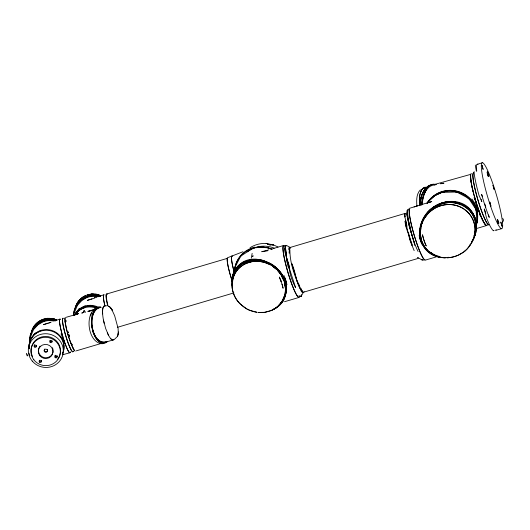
<?xml version="1.0" encoding="UTF-8"?>
<svg xmlns="http://www.w3.org/2000/svg" width="530" height="530" viewBox="0 0 530 530"><rect width="100%" height="100%" fill="white"/><g stroke="black" fill="none" stroke-linecap="round" stroke-linejoin="round"><path stroke-width="0.79" d="M408.537 232.458L409.524 239.196L414.149 250.644M285.716 290.168L285.677 288.181M285.458 288.472L285.445 291.076M91.69 318.013L91.465 323.22M420.118 231.55L420.124 233.697A25.579 23.618 -70.5 0 0 420.237 235.34L420.515 237.202A26.136 24.221 -69.8 0 0 420.933 239.037M420.336 233.452L420.396 230.623M419.349 202.579L419.555 198.094M421.456 205.004C421.993 196.981 424.682 187.103 433.056 184.142L436.336 184.433M487.01 172.416L488.309 176.073M289.718 247.159L286.531 245.463L285.776 245.377L284.762 246.417C286.067 260.747 291.374 274.07 295.594 287.684C292.414 281.324 289.493 274.421 289.314 267.226C288.552 261.071 284.908 255.712 284.709 249.478L285.829 246.516L285.478 245.35M418.104 251.525C413.784 242.8 411.167 233.677 409.577 224.097C407.63 219.44 405.516 213.643 408.498 209.006M275.103 308.467C294.819 297.853 285.418 267.531 266.325 261.8C251.876 254.393 230.948 264.49 231.941 281.827L232.054 279.231M232.644 281.298C232.173 263.244 255.102 254.744 269.008 263.847L266.616 262.708M73.683 315.045L73.783 313.203M420.191 226.999C416.063 242.435 429.439 258.905 445.485 257.653C413.705 258.057 412.433 216.366 436.992 205.243C452.07 196.146 475.158 205.19 476.258 223.845M419.82 205.607L420.005 202.904M233.101 274.321L232.445 276.72L232.418 284.484M476.231 229.523L476.391 226.681L475.059 235.121L471.382 242.866M289.122 253.154L289.38 248.749L289.029 247.682L288.823 249.723L290.354 247.364M454.68 202.712C470.037 204.096 479.749 221.58 474.171 235.645C484.745 207.998 447.393 191.237 429.664 211.463L431.745 209.602M73.683 315.297C73.723 302.769 87.649 292.547 99.594 296.634M29.176 344.904L29.236 344.149M420.012 229.384L419.992 235.346M232.67 281.145C233.385 255.394 268.584 255.016 280.026 273.367M419.833 205.15C419.945 196.464 424.841 182.519 435.872 184.745M29.912 337.491L29.925 341.307L29.892 337.776L30.667 333.86M421.84 204.991L422.735 198.77L424.894 192.489M117.64 336.258L118.455 332.111L117.64 336.258L114.241 339.531M300.444 288.949L299.205 284.941L297.072 280.999L291.732 263.582C296.296 272.937 295.66 284.438 302.928 292.421L300.941 288.717L302.928 292.421L301.563 291.851C295.76 278.528 289.804 264.516 289.897 249.796L289.38 248.749L290.771 247.272L405.192 213.404L404.562 214.345C406.298 224.786 408.014 235.585 412.506 245.211M419.826 204.732C420.217 196.219 424.762 183.029 435.408 184.751M421.873 204.534L422.277 201.148M285.074 293.713L285.491 289.34M470.547 176.145L470.68 174.847C470.587 184.592 473.853 194.02 476.391 203.321C479.378 210.735 480.717 219.731 486.487 225.541M470.726 174.357L433.341 184.798L429.267 186.765L426.895 189.203A31.853 16.609 80.6 0 0 424.908 192.523M420.323 232.511L421.642 224.316M419.733 205.653L421.595 196.054M92.313 314.926L91.518 319.689M420.727 227.9L420.343 233.935A25.745 23.916 -69.1 0 0 421.33 239.825A25.533 23.724 -69 0 0 422.715 243.502A25.745 23.923 -69 0 0 424.643 246.881L428.452 251.167L434.779 255.082M285.736 294.229L286.154 291.295L285.61 283.808M29.375 346.136L29.369 348.25L29.322 346.501M29.693 343.917L30.23 340.207L34.543 334.013L41.247 330.283M232.736 279.337L233.922 274.142M475.496 229.715L474.171 235.645M289.254 268.876L288.3 267.451L286.551 260.442L286.385 254.261L285.206 248.603L285.776 245.377M299.059 295.621L300.377 296.628L301.093 296.303L301.378 294.687M404.516 217.028L405.384 213.683M250.789 260.621L250.531 261.972A28.461 26.049 42.6 0 0 243.734 264.636A27.898 25.52 42.2 0 0 239.798 267.478C235.452 271.34 232.696 276.859 232.133 282.636A26.858 24.612 36.2 0 0 232.61 290.413L234.306 295.475A26.864 24.652 36.3 0 0 238.646 302.332L242.581 306.088A27.229 24.797 36.5 0 0 247.086 309.076M251.246 258.183L252.161 253.353M284.173 298.9L286.154 291.295M419.7 230.318L421.906 221.533M432.248 209.913A28.68 27.984 -42.5 0 1 436.919 207.184L439.436 206.17L439.688 204.819M84.164 310.421L84.071 310.905M81.965 313.011L83.627 312.395L84.111 310.693M84.051 310.997L83.627 312.395L81.812 313.071M420.661 199.452L420.939 198.194M284.325 296.721C281.668 304.386 286.717 290.824 285.451 287.995A25.758 21.14 50.4 0 0 284.418 282.324A25.632 21.054 50.3 0 0 280.032 273.361M420.946 226.847L421.058 226.383M284.868 294.859L284.968 294.448M30.197 335.662L32.098 330.435M74.074 311.375L74.538 309.58M475.059 235.121L475.781 232.345M91.962 316.423C92.79 312.302 95.34 306.539 100.422 307.016M420.721 199.333L421.542 196.319M30.077 341.247L30.462 339.876M234.942 268.379L235.512 266.325M420.356 193.397L420.833 191.84M231.67 256.281L231.471 257.308A18.351 2.398 73.5 0 0 231.617 259.998A18.55 2.425 73.5 0 0 233.743 270.36L234.306 272.42M30.879 334.953L31.084 334.251M420.164 227.138C423.616 208.641 445.366 195.683 462.915 203.838C476.742 210.377 480.193 229.357 471.879 241.534M301.086 295.561L301.093 296.303L301.206 295.959M232.431 276.753C243.667 237.851 303.319 271.102 281.834 302.279M423.443 196.153L423.636 195.57A31.263 16.344 80.4 0 1 424.762 192.827M421.642 224.316L422.595 221.752L422.43 222.149M284.888 295.21L282.868 299.96M118.296 333.979L118.084 328.342L114.659 315.748L111.413 308.712L109.783 306.969L108.027 306.055M90.517 315.873L91.498 313.111M421.94 223.375L422.45 221.997M284.776 295.243L281.854 301.497M420.74 224.846L424.596 216.478M30.561 336.868L33.489 329.647L37.981 324.791L42.493 322.107A20.345 18.961 -68 0 1 49.21 320.551L54.259 321.067M74.438 312.587L77.367 305.366L81.858 300.51L86.364 297.827A20.345 18.961 -68 0 1 93.081 296.27L98.136 296.787M421.814 195.649L422.649 193.649M419.621 204.984L419.674 204.858A1.093 0.967 -35.1 0 0 419.727 204.467L419.707 204.726A1.173 1.034 -34.9 0 1 419.614 204.977L419.422 205.719M421.834 223.713L422.463 222.242M92.75 313.528C93.969 310.163 96.917 306.181 100.972 307.161M281.675 302.968L283.318 300.536L285.239 296.124M102.634 310.136A17.854 4.419 75.9 0 1 103.118 307.446L103.708 306.386A17.854 4.498 74.8 0 1 104.96 306.002M283.563 298.602L283.775 298.158M31.303 332.118L34.125 327.335M75.174 307.831L75.969 306.154M423.238 220.321L420.986 225.866M472.839 240.401L474.072 237.811M425.424 189.131L422.92 192.98L424.636 190.151M422.377 194.079L423.284 192.231M251.227 249.067L252.995 248.259L240.766 256.07L241.68 255.281M240.911 255.778L234.889 267.531L234.989 269.18M234.002 272.049L235.148 269.936M234.737 272.221L235.903 270.134M76.625 306.135L77.214 305.081M301.093 296.303L303.392 292.361M424.557 217.896L427.789 213.451L426.08 215.597M423.477 219.97L424.848 217.651A28.322 27.534 -42.3 0 1 429.141 212.51A28.474 27.792 -42.4 0 1 432.235 209.9M422.827 219.559L428.108 212.007M471.422 242.574C491.741 210.019 446.863 185.858 425.882 214.663M427.683 203.228L429.459 200.439L435.143 195.53L440.92 192.894M425.51 191.317L426.643 189.548M271.844 310.255A28.547 25.579 34 0 0 277.077 307.049L279.734 304.551L282.57 300.623M407.669 209.681L406.967 210.735C407.047 222.991 412.294 233.876 414.824 245.516M74.531 315.304L78.413 309.732L85.118 305.995M33.046 328.839C37.789 321.418 47.693 317.238 56.16 320.339M76.916 304.558L77.996 303.054M103.39 306.837L103.714 306.386A17.656 4.432 74.7 0 1 104.96 306.035A17.569 2.299 73.5 0 1 103.449 295.429M280.628 303.167L281.642 301.901M278.376 306.313L283.318 300.536M420.403 189.806C416.229 194.033 416.5 200.525 416.891 205.991M469.719 245.185L470.117 244.668M236.506 267.988L238.063 266.219M278.893 305.008L281.456 302.153M238.659 266.484L237.182 268.12L237.818 267.418M237.301 268.2L238.898 266.464M290.771 247.272L289.38 248.749L289.605 252.909M35.325 325.937C40.505 320.438 48.899 317.702 56.147 320.358M79.195 301.649C84.495 295.899 93.306 293.289 100.693 296.27L97.01 295.25M475.284 165.095L476.331 171.038M477.855 164.399L477.947 164.307A34.357 4.485 73.5 0 0 476.662 171.124L476.761 170.667M429.545 200.28L433.408 196.683A27.09 26.023 10.7 0 1 464.923 195.517A27.09 26.023 10.7 0 1 476.576 223.925M494.881 230.417L496.305 229.94M426.63 187.905L427.697 187.03M34.039 334.741L35.483 333.489M77.91 310.454L79.354 309.209M275.01 308.513L280.463 304.379M429.784 210.35L432.288 208.23M76.459 314.628L78.016 313.369L75.949 314.509L78.347 313.647L76.433 314.316M435.123 207.184C428.26 211.338 423.324 218.519 421.025 225.879M304.207 291.699L303.531 292.209L418.256 258.382L417.633 257.434L422.344 260.17L421.535 259.316L423.397 260.283M429.909 252.353L433.58 254.532M82.104 299.695L83.104 298.993M429.505 202.685L431.745 201.48L410.001 208.151A27.116 3.544 73.5 0 0 413.877 234.233A27.116 3.544 73.5 0 0 425.106 260.19L436.296 256.884M106.391 341.737L106.815 341.452M463.134 252.366L458.483 255.056M101.058 307.493C85.509 308.01 91.405 347.773 106.629 341.492M250.054 247.689C255.175 244.449 261.336 242.945 267.358 243.588M434.467 207.581C439.675 204.249 445.796 202.341 452.004 202.493M242.641 263.589L244.529 262.569M276.786 307.486L272.433 309.752L274.421 308.857M96.374 307.751C84.316 313.82 87.735 342.85 102.23 343.771L103.529 343.102M84.628 306.267L85.131 306.042M40.757 330.554L41.261 330.322M242.965 251.737L227.708 257.679A18.053 2.358 73.5 0 0 232.372 281.602M457.86 255.308L455.999 256.07A28.58 27.315 -36.3 0 1 450.798 257.388M271.85 310.269L264.669 312.322L258.362 312.428M87.198 294.985L88.868 294.521L85.582 295.607A17.854 17.344 -16 0 0 81.183 298.33A17.781 17.285 -15.5 0 0 77.764 302.16A17.583 17.079 -16.2 0 0 75.227 308.407A17.656 17.152 -16 0 1 85.595 295.621M457.403 205.832C450.719 203.672 443.272 204.235 436.925 207.197A28.547 27.838 -42.3 0 0 429.154 212.47A28.275 27.52 -42.2 0 0 424.848 217.651M437.979 193.9L441.642 192.569M100.799 295.793L103.807 294.832M56.929 320.074L59.936 319.12M439.436 206.17L441.993 205.388A28.242 27.487 -41.2 0 1 449.924 204.52C456.065 204.739 462.114 207.071 466.718 211.165A26.705 25.837 -31.9 0 1 473.8 221.938L474.496 224.515A26.845 25.983 -32.6 0 1 474.953 232.518L473.866 237.765L470.395 244.966A27.891 26.791 -36.1 0 1 465.055 250.862M486.812 225.469L476.364 228.582M477.093 164.36L482.399 162.743M298.874 297.482L284.491 301.729M91.962 298.894L87.344 300.351L94.857 298.039M48.091 323.174L43.473 324.638L50.986 322.32L49.058 322.889M272.466 248.782L283.769 245.443M76.3 350.833L101.965 343.228M268.319 311.56L268.929 311.382M427.1 187.487L422.39 188.879A28.58 9.527 79.2 0 0 421.145 191.198M268.829 249.862L261.721 251.704L267.458 250.842M73.902 315.065L66.243 317.271M117.316 327.348L233.869 292.918M104.589 342.459L112.996 339.975M62.812 354.742L69.967 352.702M414.076 206.932L417.262 205.998M433.865 185.473L434.328 185.341M90.822 310.58L88.994 311.09M89.769 310.871L89.384 310.984L90.226 310.746M501.546 228.695A34.357 4.485 73.5 0 1 483.155 179.299A34.357 4.485 73.5 0 1 491.217 179.166A34.357 4.485 73.5 0 1 501.546 228.695L497.067 229.967A34.357 4.485 73.5 0 1 496.212 230.02M90.153 310.765L93.194 309.924M90.339 310.712L92.445 310.13M94.419 309.586L92.916 310.004M92.167 310.209L87.828 311.401L88.722 311.163M253.618 248.113L257.434 247.232A27.103 26.036 10.7 0 1 262.873 247.066L268.22 247.941A26.99 25.93 10.7 0 1 271.916 249.199M100.071 307.44C86.403 311.11 90.809 343.791 105.49 342.188M442.358 183.433L440.602 183.758L443.941 183.208L443.511 183.267M267.094 311.878L264.596 312.336A28.242 25.394 35.2 0 1 258.143 312.442M446.856 202.804L447.287 202.725M444.186 192.059L442.239 192.35L456.714 192.026L468.765 198.439L476.106 209.668L476.867 222.845M255.99 247.762L257.58 247.523M259.163 247.285L262.277 247.245M447.075 257.461L448.665 257.269M446.869 257.547L448.254 257.447M105.165 305.83L106.623 305.784M254.142 260.29L256.639 260.323M94.333 297.542L96.712 297.588M102.595 343.201L105.331 342.837L107.08 341.764C105.298 343.281 102.78 343.559 100.66 342.632M50.476 319.795L51.629 319.822M256.931 261.297L259.528 261.449A28.328 25.857 42.5 0 1 268.399 263.913M267.2 243.575L266.159 243.495M97.334 295.296C85.509 293.123 73.206 303.538 73.783 315.608M451.745 202.473L456.111 202.93L460.259 204.09M455.78 192.026L457.012 192.185M264.569 247.536L266.093 247.735M91.405 293.951L94.406 294.408M95.91 294.634L99.66 295.203M47.534 318.238L51.284 318.808M52.781 319.034L55.782 319.484M257.083 312.316L249.504 310.222A27.229 24.797 36.5 0 1 247.682 309.387M267.63 243.714L273.732 245.032L277.972 246.973M256.838 312.283L254.248 311.786A27.593 25.003 36.2 0 1 246.801 308.891L240.342 304.107A26.712 24.519 36.3 0 1 233.299 292.977M259.17 260.588L261.707 261.078M439.059 256.414L434.249 254.791M437.7 256.434L440.238 257.123A28.514 27.282 -37 0 0 445.485 257.805A28.309 27.103 -37.5 0 1 437.681 256.447L435.256 255.5M262.602 260.853L264.742 261.469M264.178 261.78L264.51 261.88M264.371 261.283L265.053 261.522M55.723 320.922C42.784 316.41 27.712 328.958 29.991 342.479M95.022 306.844L96.93 307.599M94.863 307.672L96.135 308.175M268.385 248.027L271.261 249.246M270.79 265.093L265.921 262.893A28.514 26.063 42.8 0 0 255.606 261.356M101.634 343.003L98.719 341.38M267.802 243.966L270.327 245.291M462.332 204.984L464.651 206.269M270.3 264L270.929 264.377M108.822 306.38L109.664 306.877M271.327 265.199C281.072 272.606 273.056 266.544 272.976 266.358M428.79 251.644L431.334 253.307M431.075 253.221A27.474 26.381 -42.5 0 1 429.943 252.386L432.718 254.195L431.095 253.194M273.705 266.974L273.301 266.669M429.24 251.829L431.261 253.307M274.043 267.219L274.865 267.862A26.752 24.314 42 0 1 275.945 268.849M74.544 350.602C69.914 342.943 65.515 328.898 64.965 318.192M467.526 197.783L469.235 199.161M29.865 355.398L29.567 354.901M110.498 307.585L109.783 306.969M274.706 267.729L276.673 269.472M466.824 207.806L468.818 209.595M99.686 342.089L96.864 339.478M404.953 216.068L405.337 216.419M424.934 247.291L428.558 251.326M407.212 212.556L407.736 213.139C408.332 223.667 411.393 233.803 414.665 243.807M425.491 248.252L422.92 244.482M498.246 223.441L497.948 222.951M426.63 249.391L425.477 248.013M278.508 270.784L279.337 271.784M277.296 270.287L280.86 274.633M279.211 272.307L280.33 273.838M474.284 171.707L473.999 171.912A34.357 4.485 73.5 0 0 478.948 195.166L481.81 201.579A27.116 3.544 73.5 0 1 481.147 199.386M97.778 340.512C93.134 335.344 91.498 328.209 91.445 321.425M470.408 211.357L472.124 213.809M471.912 198.962L474.648 203.003L477.232 209.688M26.752 353.351C25.99 352.589 27.328 357.015 27.487 355.802M285.206 248.603L285.783 249.531L286.385 254.261M282.212 276.044L282.457 276.501M281.244 275.646L283.808 280.522L283.113 278.8M424.497 246.563L421.94 241.647L422.649 243.336M108.544 335.357L105.622 328.401L103.496 320.147M497.365 220.003L498.313 223.369M421.297 241.177L422.271 243.164M482.406 196.537L481.618 194.377A34.357 4.485 73.5 0 0 489.256 217.393L488.514 214.948M72.63 347.335L73.047 348.263M280.86 280.655L281.205 281.463L279.376 277.044L282.106 284.352M95.983 338.286L93.095 332.257L91.591 325.042M424.596 242.137L426.213 245.98L424.378 241.614L424.649 242.263M72.65 344.878L72.418 344.295M481.068 216.498L480.915 216.147A27.514 3.591 73.5 0 1 478.398 209.436L476.728 204.401A27.514 3.591 73.5 0 1 474.416 196.577M481.253 216.922L482.505 219.811A27.096 3.538 73.5 0 0 485.195 224.594L486.189 225.508A27.096 3.538 73.5 0 0 486.891 225.389M485.811 207.23L484.87 204.077M487.805 175.669L488.004 176.139M474.085 197.61L476.231 202.824A26.699 3.485 73.5 0 0 477.55 206.958A26.725 3.491 73.5 0 0 478.908 210.88L480.061 215.624M422.198 244.721L419.694 238.215M61.029 333.873L64.627 343.009M475.635 202.301L478.703 211.523M70.424 341.943L70.98 343.407M475.86 205.541L477.722 212.225M283.934 275.428L286.399 282.145M421.072 242.362L419.144 235.525M63.785 339.896L64.581 342.248M475.423 208.621L476.178 210.894M285.021 277.998L286.988 284.63M408.729 224.541L411.26 232.836M67.953 334.271L68.456 336.013M286.405 257.13L289.314 267.226M497.372 221.229L497.551 221.851M27.196 354.537L27.374 355.226M282.132 284.458L283.099 288.26L282.079 284.239M406.132 226.641L405.881 220.705L406.98 226.197L405.059 221.242C405.476 229.828 410.955 236.883 411.565 245.324M66.21 327.673L66.555 329.037M284.849 282.669L284.981 283.219M487.282 173.873L487.428 174.469M284.855 284.053L284.391 282.278L285.246 287.704M420.906 238.083L421.357 239.891L420.495 234.505M423.47 238.719L423.556 239.076L422.49 234.763L423.45 238.632M232.471 286.187L232.107 284.477M472.376 188.296L472.011 186.712A27.096 3.538 73.5 0 1 471.216 182.486M472.661 189.541L473.098 191.482M286.028 286.246C283.292 254.764 228.311 247.994 232.299 285.809M406.914 213.749L408.405 221.083M29.07 353.159L29.183 353.749A1.63 0.344 74.8 0 0 29.461 354.643M285.219 284.63L285.537 286.631M420.27 236.824L420.972 240.514M419.753 235.764L420.151 238.275M470.713 178.888L471.203 182.446M284.65 281.258L285.928 291.321M65.084 321.346L65.243 322.578M419.919 230.351L421.098 240.945M493.629 230.318L493.549 230.808A34.357 4.485 73.5 0 1 486.586 218.181L484.254 208.939A27.116 3.544 73.5 0 0 485.858 213.226M29.143 348.866A17.483 16.794 10.7 0 1 48.932 330.462A17.483 16.794 10.7 0 1 62.533 353.908M32.595 356.604A14.727 14.144 10.7 0 1 37.325 338.895A14.727 14.144 10.7 0 1 56.293 340.797A14.727 14.144 10.7 0 1 57.677 359.121M53.033 349.628A7.36 7.075 10.7 0 1 45.275 357.77A7.36 7.075 10.7 0 1 38.783 348.462M39.021 347.839A7.36 7.075 10.7 0 1 40.108 346.13M52.397 347.7A7.36 7.075 10.7 0 1 52.887 348.972M36.616 345.282A1.166 1.12 10.7 0 1 35.132 346.249A1.166 1.12 10.7 0 1 34.417 344.646M41.665 360.493A1.166 1.12 10.7 0 1 40.406 361.5A1.166 1.12 10.7 0 1 39.339 360.274M57.379 355.849A1.166 1.12 10.7 0 1 55.895 356.816A1.166 1.12 10.7 0 1 55.18 355.213M52.205 341.062A1.166 1.12 10.7 0 1 50.005 340.426M47.408 350.781A1.636 1.57 10.7 0 1 44.977 351.503A1.636 1.57 10.7 0 1 44.758 349.045M47.289 349.416A1.636 1.57 10.7 0 1 47.514 350.091M51.847 318.358A16.662 16.013 12.5 0 1 54.219 318.901M73.2 351.198A17.517 2.286 73.5 0 1 68.536 344.308A17.801 2.325 73.5 0 1 67.469 341.393L65.422 334.947A17.517 2.286 73.5 0 1 63.249 318.344M61.626 332.509A17.503 2.286 73.5 0 1 60.652 319.431M70.324 352.092A17.563 2.259 73.5 0 1 65.376 344.341A17.318 2.259 73.5 0 1 64.044 340.73M59.565 319.716A17.563 2.259 73.5 0 0 62.686 336.206A17.887 2.597 73.5 0 0 62.825 336.795M62.593 335.801A17.861 2.491 73.5 0 0 63.07 337.411A17.636 2.147 73.5 0 0 63.852 339.677M62.679 335.808A17.795 2.087 73.6 0 1 62.242 334.258M62.01 334.112A17.636 2.352 73.5 0 1 61.566 332.449M63.984 341.042A17.318 2.418 73.6 0 1 62.659 336.855M64.587 342.161A17.735 2.219 73.4 0 0 65.369 344.348A17.868 2.557 73.9 0 0 65.601 345.043M70.298 352.019A17.523 2.305 73.6 0 1 66.594 347.6M29.269 348.197A17.483 16.794 10.7 0 1 49.058 329.793A17.483 16.794 10.7 0 1 62.659 353.238M66.568 347.389A17.762 2.206 73.3 0 1 65.594 344.95M74.637 315.039A17.517 16.834 10.7 0 1 95.029 306.824M75.333 314.449A17.563 16.874 11.2 0 1 84.674 307.639M96.308 308.155A17.497 16.814 10.7 0 0 84.681 307.678A17.523 16.834 10.3 0 0 74.915 315.111M75.187 351.105A17.483 2.286 73.5 0 1 67.953 334.364A17.483 2.286 73.5 0 1 65.448 317.543M93.797 309.772A20.339 10.302 80.2 0 1 94.863 308.983M73.326 351.099A17.483 2.286 73.5 0 1 66.336 337.438A17.483 2.286 73.5 0 1 63.116 318.232M107.332 332.853A17.656 4.445 74.9 0 0 113.778 339.544A17.854 4.498 74.9 0 1 112.532 339.949A17.781 4.459 74.7 0 1 110.942 338.842M104.178 323.466A17.656 4.412 75.8 0 1 103.118 307.446M102.688 313.965A17.781 4.359 76 0 1 102.648 310.169M107.987 305.777A17.517 2.286 73.5 0 1 107.411 294.276M104.728 305.075A17.503 2.286 73.5 0 1 104.231 294.899M74.412 315.304A17.483 16.794 10.7 0 1 98.924 307.532M74.624 315.257A17.483 16.794 10.7 0 1 97.195 307.42M95.725 294.077A16.662 16.013 12.5 0 1 98.096 294.62M107.63 305.558A17.53 2.292 73.5 0 1 106.325 294.117L227.635 258.276A17.53 2.292 73.5 0 0 232.047 280.436M234.141 271.844A18.464 2.412 73.5 0 1 232.677 256.368M247.252 251.743A27.116 26.049 10.7 0 1 274.215 248.1M427.259 203.301A27.196 26.129 10.7 0 1 443.014 191.993M427.134 203.116A27.063 26.003 10.7 0 1 461.06 192.807A27.063 26.003 10.7 0 1 476.463 224.077M427.173 203.454A27.09 26.023 10.7 0 1 429.545 200.28M234.585 269.657A27.063 26.003 10.7 0 1 268.279 248M234.71 268.982A27.063 26.003 10.7 0 1 254.764 247.119M299.602 296.416A27.116 3.544 73.5 0 1 288.015 272.758A27.116 3.544 73.5 0 1 284.603 245.9M260.879 260.323A31.224 25.5 50.6 0 1 261.581 260.475M260.177 260.044A31.714 26.069 51.5 0 1 260.879 260.184M268.233 247.941A27.103 26.036 10.7 0 1 272.102 249.272M250.538 261.992A28.567 26.129 42.7 0 1 256.931 261.323M255.599 261.283A28.58 26.169 43.2 0 0 250.524 261.959L245.781 263.589A28.143 25.771 43.3 0 0 241.508 266.087L239.6 267.657A27.613 25.241 39.6 0 0 235.015 273.407L233.067 277.952A26.838 24.612 35.8 0 0 232.007 285.385A26.626 24.38 36.5 0 0 233.332 292.971M285.027 283.04A25.407 21.094 49.2 0 1 285.392 284.623M285.378 286.617A25.91 20.809 52.6 0 1 285.524 288.161M269.531 311.15A28.673 25.672 33.8 0 0 274.07 309.103A28.62 25.712 35.7 0 0 276.163 307.811A28.322 25.42 35.4 0 0 278.045 306.254M281.264 302.65A28.309 25.413 35.8 0 1 278.038 306.247M465.082 250.889A27.885 26.705 -36.4 0 1 462.981 252.499A28.461 27.235 -36.3 0 1 455.999 256.063A28.56 27.315 -36.6 0 1 449.44 257.606L446.777 257.765A28.514 27.282 -37 0 0 450.805 257.447M463.141 252.379A28.03 26.871 -36.3 0 0 467.228 248.881L471.938 242.389L473.959 237.473A26.845 25.997 -31.9 0 0 475.085 229.656A26.619 25.758 -33.2 0 0 473.793 221.938L472.813 219.453A26.851 25.977 -32.1 0 0 468.407 212.835L464.439 209.357A27.235 26.387 -35.9 0 0 457.397 205.832M298.774 297.105A26.719 3.491 73.5 0 1 287.717 271.579A26.719 3.491 73.5 0 1 283.875 245.821M425 259.813A26.719 3.491 73.5 0 1 415.043 237.93A26.719 3.491 73.5 0 1 409.392 209.602M488.859 224.892A27.116 3.544 73.5 0 1 477.629 198.929A27.116 3.544 73.5 0 1 473.754 172.853M502.692 218.592A2.405 2.054 -28.9 0 1 502.553 221.924M487.116 225.071A27.196 3.551 73.5 0 1 478.908 210.88M476.225 202.798A27.196 3.551 73.5 0 1 470.693 174.264M470.726 178.921A27.096 3.538 73.5 0 1 471.408 173.582M488.845 224.846A27.063 3.538 73.5 0 1 477.636 198.929A27.063 3.538 73.5 0 1 473.76 172.893M427.094 203.182A27.116 26.049 10.7 0 1 461.491 192.675A27.116 26.049 10.7 0 1 476.43 224.687M422.536 201.38A29.991 15.45 80.9 0 1 423.159 198.207M422.986 198.008A30.515 15.714 81 0 1 423.49 196.213M424.815 192.92A31.608 16.304 81.2 0 1 425.57 191.436M426.617 189.488A32.178 16.841 80.3 0 1 429.254 186.726M419.316 200.161A28.309 9.593 78.8 0 1 420.303 193.271M420.807 191.767A28.56 9.553 79 0 1 422.377 188.832M425.623 187.315A27.885 9.288 78.7 0 0 424.729 187.335A28.461 9.48 78.9 0 0 422.397 188.892L424.795 187.322A28.03 9.328 78.5 0 1 425.703 187.315M419.422 197.869A28.514 9.593 78.9 0 1 421.045 190.939M497.471 219.367C498.518 226.336 500.022 223.415 497.471 219.367M487.315 171.66C488.72 180.26 490.058 176.145 487.315 171.66M235.929 269.843L234.863 271.691L235.929 269.843M252.737 256.209L252.452 256.48L253.174 255.804L252.737 256.209M35.325 333.105L35.013 333.363L35.325 333.105M79.202 308.818L78.891 309.076L79.202 308.818M482.015 165.333L483.082 169.322L482.015 165.333M493.026 185.321L494.092 189.309L493.026 185.321M489.852 202.135L490.912 206.124L489.852 202.135M500.863 222.123L501.93 226.105L500.863 222.123M43.328 319.265L41.704 319.888A17.854 17.344 -16 0 0 37.312 322.618A17.781 17.285 -15.5 0 0 33.893 326.447A17.583 17.079 -16.2 0 0 31.356 332.694A17.656 17.152 -16 0 1 41.718 319.901L44.99 318.808A17.854 17.271 -16.1 0 1 50.158 318.378A17.781 17.198 -16 0 1 55.193 319.411A17.583 17.013 -16.5 0 1 56.763 320.074A17.656 17.086 -16.6 0 0 44.997 318.822L43.328 319.265M85.337 311.998L84.939 312.084L85.337 311.998M273.427 244.959L267.816 244.39L273.427 244.959M432.785 254.215L433.467 254.526L432.805 254.221M99.726 341.419L99.368 341.188L100.382 341.85L99.726 341.419M439.648 201.36L439.648 201.36M97.878 339.836L97.507 339.452L98.375 340.353L97.878 339.836M112.247 310.176L110.737 307.97L112.585 310.706L112.247 310.176M424.696 242.356L423.503 238.838L424.689 242.356M69.622 336.311L69.264 335.053L69.622 336.311M68.456 332.29L68.35 331.919L68.555 332.668L68.456 332.29M66.031 320.822L66.064 321.2L66.031 320.822M32.25 361.062A17.53 16.841 10.7 0 0 62.182 356.789A17.53 16.841 10.7 0 0 43.003 333.9A17.53 16.841 10.7 0 0 32.25 361.062M33.88 359.817A14.727 14.144 10.7 0 0 59.168 357.227A14.727 14.144 10.7 0 0 43.877 337.385A14.727 14.144 10.7 0 0 33.88 359.817M39.763 355.643A7.36 7.075 10.7 0 0 52.404 354.351A7.36 7.075 10.7 0 0 44.758 344.434A7.36 7.075 10.7 0 0 39.763 355.643M34.357 346.892A1.166 1.12 10.7 0 0 36.351 346.607A1.166 1.12 10.7 0 0 35.073 345.083A1.166 1.12 10.7 0 0 34.357 346.892M39.405 362.103A1.166 1.12 10.7 0 0 41.4 361.818A1.166 1.12 10.7 0 0 40.121 360.287A1.166 1.12 10.7 0 0 39.405 362.103M55.12 357.458A1.166 1.12 10.7 0 0 57.114 357.174A1.166 1.12 10.7 0 0 55.835 355.65A1.166 1.12 10.7 0 0 55.12 357.458M50.072 342.248A1.166 1.12 10.7 0 0 52.066 341.963A1.166 1.12 10.7 0 0 50.787 340.439A1.166 1.12 10.7 0 0 50.072 342.248M44.52 351.688A1.636 1.57 10.7 0 0 47.316 351.291A1.636 1.57 10.7 0 0 45.527 349.157A1.636 1.57 10.7 0 0 44.52 351.688M100.607 295.767A17.656 17.086 -16.6 0 0 88.868 294.541A17.854 17.271 -16.1 0 1 94.029 294.097A17.781 17.198 -16 0 1 99.064 295.13A17.583 17.013 -16.5 0 1 100.634 295.786"/></g></svg>
